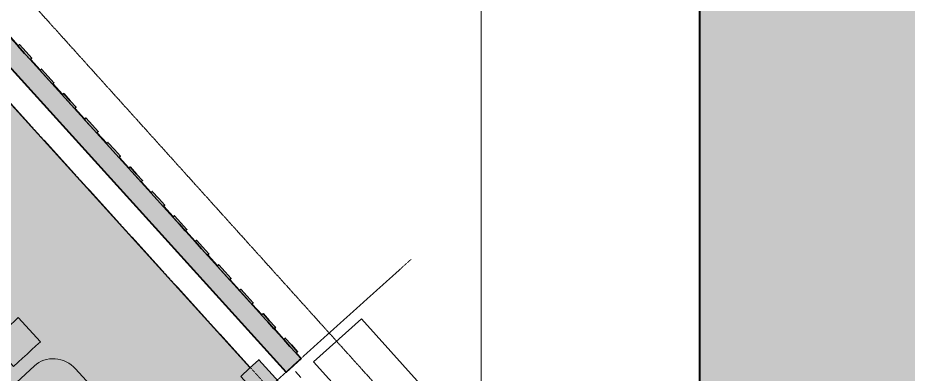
# Model space of a CAD drawing. Header units: millimetres. Extents: x -31757 to 121236, y -27283 to 63658.
# Drawn here: x 71250 to 77765, y 46355 to 48960 of the extents above; entities that cross this region are included whole.
import ezdxf

# ---------------------------------------------------------------- set-up
doc = ezdxf.new("R2010")
doc.units = ezdxf.units.MM
doc.linetypes.add('DASHDOT', pattern=[3.556, 2.54, -0.508, 0, -0.508])
doc.linetypes.add('PHANTOM', pattern=[6.35, 3.175, -0.635, 0.635, -0.635, 0.635, -0.635])
for name, color, linetype, lineweight in [('01_切断（構造・壁）', 7, 'Continuous', 35), ('06_部屋の色', 8, 'Continuous', 0), ('07_切断（建具）', 7, 'Continuous', 18), ('10_見えがかり', 7, 'Continuous', 13), ('11_見えがかり（家具）', 8, 'Continuous', 9), ('20_上部（屋根の外形・梁）', 8, 'PHANTOM', 9), ('30_敷地・外構', 8, 'Continuous', 9), ('40_通り芯', 1, 'DASHDOT', 9)]:
    doc.layers.add(name, color=color, linetype=linetype, lineweight=lineweight)

msp = doc.modelspace()

# ---------------------------------------------------------------- hatches: boundary and pattern name
at = {"layer": '01_切断（構造・壁）'}
for points in [[(70565, 49510.1), (73320.2, 46470.6), (73321.4, 46469.1), (73321.4, 46469.1), (73321.4, 46469.1), (73320.1, 46467.8), (73308.5, 46457.3), (73267.7, 46420.3), (73215.3, 46372.8), (73213.8, 46371.6), (73212.5, 46373), (70457.2, 49412.7), (68151, 51956.8), (66058.9, 54264.9), (65921.6, 54416.4), (65920.4, 54417.8), (65920.4, 54417.8), (65920.4, 54417.8), (65921.7, 54419.1), (65946.3, 54441.4), (65985.6, 54477), (65985.7, 54477.2), (66026.5, 54514.1), (66026.5, 54514.1), (66026.5, 54514.1), (66027.9, 54515.3), (66027.9, 54515.3), (66027.9, 54515.3), (66029.2, 54514), (66769.2, 53697.6), (70454.3, 49632.2), (70540, 49537.6), (70564.8, 49510.3), (70564.8, 49510.3)], [(71310.2, 48710.3), (71352, 48664.3), (71346.8, 48659.6), (71340.8, 48654.2), (71299.1, 48700.2), (71250.2, 48754.2), (71255.3, 48758.8), (71261.3, 48764.3)], [(71472, 48531.8), (71514, 48485.4), (71508.9, 48480.8), (71502.9, 48475.4), (71460.9, 48521.7), (71412.3, 48575.4), (71417.4, 48580.1), (71423.4, 48585.5)], [(71633.8, 48353.3), (71676.1, 48306.6), (71670.9, 48301.9), (71665, 48296.6), (71622.7, 48343.2), (71574.3, 48396.6), (71579.5, 48401.3), (71585.4, 48406.7)], [(71795.7, 48174.8), (71838.2, 48127.8), (71833, 48123.1), (71827.1, 48117.8), (71784.5, 48164.7), (71736.4, 48217.8), (71741.6, 48222.5), (71747.5, 48227.9)], [(71957.5, 47996.3), (72000.3, 47949), (71995, 47944.3), (71989.2, 47939), (71946.3, 47986.2), (71898.5, 48039), (71903.7, 48043.7), (71909.6, 48049)], [(72119.3, 47817.8), (72162.4, 47770.2), (72157.1, 47765.4), (72151.2, 47760.1), (72108.2, 47807.7), (72060.6, 47860.2), (72065.9, 47865), (72071.7, 47870.2)], [(72281.1, 47639.2), (72324.4, 47591.4), (72319.1, 47586.6), (72313.3, 47581.3), (72270, 47629.2), (72222.7, 47681.4), (72228, 47686.2), (72233.8, 47691.4)], [(72442.9, 47460.8), (72486.5, 47412.6), (72481.1, 47407.7), (72475.4, 47402.5), (72431.8, 47450.7), (72384.7, 47502.6), (72390.1, 47507.4), (72395.8, 47512.6)], [(72604.7, 47282.3), (72648.6, 47233.8), (72643.2, 47228.9), (72637.5, 47223.7), (72593.6, 47272.2), (72546.8, 47323.7), (72552.2, 47328.6), (72557.9, 47333.8)], [(72766.5, 47103.8), (72810.7, 47055), (72805.2, 47050.1), (72799.6, 47044.9), (72755.3, 47093.7), (72708.9, 47144.9), (72714.3, 47149.9), (72720, 47155)], [(72928.2, 46925.3), (72972.8, 46876.2), (72967.3, 46871.2), (72961.6, 46866.1), (72917.1, 46915.2), (72871, 46966.1), (72876.4, 46971.1), (72882.1, 46976.2)], [(73090, 46746.8), (73134.8, 46697.4), (73129.3, 46692.4), (73123.7, 46687.3), (73078.9, 46736.7), (73033.1, 46787.3), (73038.5, 46792.3), (73044.2, 46797.4)], [(73251.8, 46568.3), (73296.9, 46518.6), (73291.4, 46513.5), (73285.8, 46508.5), (73240.7, 46558.2), (73195.1, 46608.5), (73200.7, 46613.5), (73206.2, 46618.6)], [(72880.4, 46339), (72945.9, 46398.6), (73013.6, 46460), (73282.6, 46163.9), (73243.9, 46128.8), (73149.3, 46042.9)]]:
    msp.add_hatch(color=7, dxfattribs=at).paths.add_polyline_path(points)
at = {"layer": '06_部屋の色', "true_color": 0xe9dfcf}
msp.add_hatch(color=8, dxfattribs=at).paths.add_polyline_path([(65518, 54580.1), (74066.1, 45167.3), (73035.6, 44217.5), (73059.3, 44191.8), (72028.9, 43242.2), (72005, 43267.7), (68750.7, 46747.5), (68802.2, 46797.3), (68871, 46876.4), (68932.6, 46961.2), (68986.6, 47051.1), (69032.6, 47145.3), (69070.2, 47243.1), (69099, 47343.9), (69119, 47446.8), (69130, 47551.1), (69131.8, 47655.9), (69124.5, 47760.5), (69108.1, 47864), (69082.8, 47965.7), (69048.6, 48064.8), (69006, 48160.6), (68955.2, 48252.3), (68896.6, 48339.2), (68830.6, 48420.7), (68757.8, 48496.1), (68678.6, 48564.8), (68593.8, 48626.5), (68504, 48680.4), (68409.8, 48726.4), (68311.9, 48764), (68211.1, 48792.9), (68108.2, 48812.9), (68004, 48823.8), (67899.1, 48825.7), (67794.6, 48818.3), (67691, 48801.9), (67589.3, 48776.6), (67490.2, 48742.5), (67394.4, 48699.8), (67302.7, 48649), (67215.8, 48590.4), (67134.4, 48524.4), (67110.5, 48501.4), (63320, 52554.5)])
at = {"layer": '06_部屋の色', "true_color": 0x6fa96e}
h = msp.add_hatch(color=8, dxfattribs=at)
h.paths.add_polyline_path([(63901.6, 51933.9), (64015.3, 52040.2), (64244.4, 52253.9), (64474, 52467.2), (64703.8, 52680.2), (64934, 52892.8), (65164.5, 53105), (65395.3, 53316.9), (65626.5, 53528.5), (65857.9, 53739.7), (66089.8, 53950.5), (73081.4, 46251.4), (72861.5, 46051.3), (72641.8, 45851), (72422.5, 45650.2), (72203.5, 45449.2), (71984.8, 45247.8), (71766.4, 45046), (71548.3, 44843.9), (71330.5, 44641.5), (71113, 44438.8), (71005.1, 44337.9), (71005.1, 44337.9), (71005.1, 44337.9), (71005.1, 44337.9), (70895.9, 44235.7), (70679, 44032.3), (70462.5, 43828.5), (70246.3, 43624.4), (70030.4, 43420), (69814.8, 43215.3), (69599.5, 43010.2), (69384.6, 42804.8), (69169.9, 42599), (68955.6, 42393), (61741.6, 49884.2), (61967.4, 50101.3), (62193.6, 50318.2), (62420.2, 50534.6), (62647.1, 50750.8), (62874.3, 50966.6), (63101.8, 51182), (63329.7, 51397.1), (63557.9, 51611.8), (63786.4, 51826.2), (63897.9, 51930.5)])
h.paths.add_polyline_path([(66729.4, 47593), (66736.7, 47488.4), (66753.1, 47384.9), (66778.4, 47283.1), (66812.6, 47184), (66855.2, 47088.3), (66906, 46996.6), (66964.7, 46909.7), (67030.6, 46828.2), (67103.4, 46752.8), (67182.6, 46684), (67267.4, 46622.4), (67357.2, 46568.4), (67451.5, 46522.4), (67549.3, 46484.9), (67650.1, 46456), (67753, 46436), (67857.2, 46425), (67962.1, 46423.2), (68066.6, 46430.5), (68170.2, 46446.9), (68271.9, 46472.3), (68371, 46506.4), (68466.8, 46549), (68558.5, 46599.9), (68645.4, 46658.5), (68726.8, 46724.4), (68747.7, 46744.6), (68751.3, 46748), (68751.3, 46748), (68802.2, 46797.3), (68871, 46876.4), (68932.6, 46961.2), (68986.6, 47051.1), (69032.6, 47145.3), (69070.2, 47243.1), (69099, 47343.9), (69119, 47446.8), (69130, 47551.1), (69131.8, 47655.9), (69124.5, 47760.5), (69108.1, 47864), (69082.8, 47965.7), (69048.6, 48064.8), (69006, 48160.6), (68955.2, 48252.3), (68896.6, 48339.2), (68830.6, 48420.7), (68757.8, 48496.1), (68678.6, 48564.8), (68593.8, 48626.5), (68504, 48680.4), (68409.8, 48726.4), (68311.9, 48764), (68211.1, 48792.9), (68108.2, 48812.9), (68004, 48823.8), (67899.1, 48825.7), (67794.6, 48818.3), (67691, 48801.9), (67589.3, 48776.6), (67490.2, 48742.5), (67394.4, 48699.8), (67302.7, 48649), (67215.8, 48590.4), (67134.4, 48524.4), (67111.1, 48501.9), (67059, 48451.6), (66990.2, 48372.5), (66928.6, 48287.7), (66874.6, 48197.8), (66828.6, 48103.6), (66791.1, 48005.7), (66762.2, 47904.9), (66742.2, 47802), (66731.2, 47697.8)], flags=0)
at = {"layer": '30_敷地・外構'}
msp.add_hatch(color=8, dxfattribs=at).paths.add_polyline_path([(13241.4, 12903.7), (13242.1, 906.9), (600, 907.7), (600, 58800), (83500, 58800), (83500, 902.5), (76239.5, 903), (76242.6, 56905.6), (43236.8, 56910.4)])

# ---------------------------------------------------------------- linework, layer by layer
at = {"layer": '01_切断（構造・壁）'}
for points in [[(70565, 49510.1), (73320.2, 46470.6), (73321.4, 46469.1), (73321.4, 46469.1), (73321.4, 46469.1), (73320.1, 46467.8), (73308.5, 46457.3), (73267.7, 46420.3), (73215.3, 46372.8), (73213.8, 46371.6), (73212.5, 46373), (70457.2, 49412.7)], [(71310.2, 48710.3), (71352, 48664.3), (71346.8, 48659.6), (71340.8, 48654.2), (71299.1, 48700.2), (71250.2, 48754.2), (71255.3, 48758.8), (71261.3, 48764.3), (71310.2, 48710.3)], [(71472, 48531.8), (71514, 48485.4), (71508.9, 48480.8), (71502.9, 48475.4), (71460.9, 48521.7), (71412.3, 48575.4), (71417.4, 48580.1), (71423.4, 48585.5), (71472, 48531.8)], [(71633.8, 48353.3), (71676.1, 48306.6), (71670.9, 48301.9), (71665, 48296.6), (71622.7, 48343.2), (71574.3, 48396.6), (71579.5, 48401.3), (71585.4, 48406.7), (71633.8, 48353.3)], [(71795.7, 48174.8), (71838.2, 48127.8), (71833, 48123.1), (71827.1, 48117.8), (71784.5, 48164.7), (71736.4, 48217.8), (71741.6, 48222.5), (71747.5, 48227.9), (71795.7, 48174.8)], [(71957.5, 47996.3), (72000.3, 47949), (71995, 47944.3), (71989.2, 47939), (71946.3, 47986.2), (71898.5, 48039), (71903.7, 48043.7), (71909.6, 48049), (71957.5, 47996.3)], [(72119.3, 47817.8), (72162.4, 47770.2), (72157.1, 47765.4), (72151.2, 47760.1), (72108.2, 47807.7), (72060.6, 47860.2), (72065.9, 47865), (72071.7, 47870.2), (72119.3, 47817.8)], [(72281.1, 47639.2), (72324.4, 47591.4), (72319.1, 47586.6), (72313.3, 47581.3), (72270, 47629.2), (72222.7, 47681.4), (72228, 47686.2), (72233.8, 47691.4), (72281.1, 47639.2)], [(72442.9, 47460.8), (72486.5, 47412.6), (72481.1, 47407.7), (72475.4, 47402.5), (72431.8, 47450.7), (72384.7, 47502.6), (72390.1, 47507.4), (72395.8, 47512.6), (72442.9, 47460.8)], [(72604.7, 47282.3), (72648.6, 47233.8), (72643.2, 47228.9), (72637.5, 47223.7), (72593.6, 47272.2), (72546.8, 47323.7), (72552.2, 47328.6), (72557.9, 47333.8), (72604.7, 47282.3)], [(72766.5, 47103.8), (72810.7, 47055), (72805.2, 47050.1), (72799.6, 47044.9), (72755.3, 47093.7), (72708.9, 47144.9), (72714.3, 47149.9), (72720, 47155), (72766.5, 47103.8)], [(72928.2, 46925.3), (72972.8, 46876.2), (72967.3, 46871.2), (72961.6, 46866.1), (72917.1, 46915.2), (72871, 46966.1), (72876.4, 46971.1), (72882.1, 46976.2), (72928.2, 46925.3)], [(73090, 46746.8), (73134.8, 46697.4), (73129.3, 46692.4), (73123.7, 46687.3), (73078.9, 46736.7), (73033.1, 46787.3), (73038.5, 46792.3), (73044.2, 46797.4), (73090, 46746.8)], [(73251.8, 46568.3), (73296.9, 46518.6), (73291.4, 46513.5), (73285.8, 46508.5), (73240.7, 46558.2), (73195.1, 46608.5), (73200.7, 46613.5), (73206.2, 46618.6), (73251.8, 46568.3)], [(72880.4, 46339), (72945.9, 46398.6), (73013.6, 46460), (73282.6, 46163.9), (73243.9, 46128.8), (73149.3, 46042.9), (72880.4, 46339)]]:
    msp.add_lwpolyline(points, dxfattribs=at)
at = {"layer": '07_切断（建具）'}
msp.add_lwpolyline([(73320.8, 46330.8), (73280.5, 46375.2)], dxfattribs=at)
at = {"layer": '10_見えがかり'}
for points in [[(75467.1, 56899.7), (76236.6, 56899.6), (76235.9, 44905.6), (75235.9, 44905.6), (75235.9, 44548.1)], [(72947.8, 46403), (65784.7, 54290.8), (65919.8, 54413.3), (73213.6, 46367.3), (73325.7, 46468.9), (73289.4, 46509)], [(71252, 48758.6), (71183.3, 48834.4)], [(71414, 48579.7), (71345.3, 48655.5)], [(71576, 48400.8), (71507.3, 48476.7)], [(71738, 48221.9), (71669.3, 48297.8)], [(71900, 48043.1), (71831.3, 48118.9)], [(72062, 47864.2), (71993.3, 47940)], [(72224, 47685.3), (72155.3, 47761.2)], [(72386, 47506.4), (72317.3, 47582.3)], [(72548, 47327.6), (72479.4, 47403.4)], [(72710.1, 47148.7), (72641.4, 47224.5)], [(72872.1, 46969.8), (72803.4, 47045.7)], [(73034.1, 46790.9), (72965.4, 46866.8)], [(73196.1, 46612.1), (73127.4, 46687.9)]]:
    msp.add_lwpolyline(points, dxfattribs=at)
at = {"layer": '11_見えがかり（家具）'}
for points in [[(71251.8, 46441.9), (71219.2, 46412), (71056.7, 46588.6), (71089.3, 46618.6), (71187.1, 46708.5), (71219.8, 46738.5), (71252.4, 46768.5), (71414.7, 46591.6), (71382.1, 46561.7), (71349.5, 46531.8), (71316.9, 46501.8), (71284.3, 46471.9), (71251.8, 46441.9)], [(73414.1, 46444.9), (73763.4, 46760.1), (74278.5, 46187.8), (73930.6, 45873.8), (73414.1, 46444.9)], [(70841.2, 45927), (71370.6, 46415.4), (71386.4, 46428.4), (71403.4, 46439.8), (71421.6, 46449.3), (71440.7, 46457), (71460.6, 46462.7), (71481, 46466.4), (71501.8, 46468.1), (71522.8, 46467.6), (71543.7, 46465.1), (71564.4, 46460.6), (71584.7, 46454), (71604.3, 46445.6), (71623.1, 46435.2), (71640.9, 46423.2), (71657.6, 46409.4), (71672.9, 46394.2), (71882.4, 46165.8)]]:
    msp.add_lwpolyline(points, dxfattribs=at)
at = {"layer": '20_上部（屋根の外形・梁）'}
msp.add_lwpolyline([(66600.3, 54332.6), (75537.7, 44429.2), (75538.1, 44428.7), (75537.6, 44428.2), (75105.1, 44023.7), (75105, 44023.6), (73057.5, 42142.6), (73057.1, 42142.3), (71040.7, 40228.7)], dxfattribs=at)
at = {"layer": '30_敷地・外構'}
for points in [[(13241.4, 12903.7), (13242.1, 906.9), (600, 907.7), (600, 58800), (83500, 58800), (83500, 902.5), (76239.5, 903), (76242.6, 56905.6), (43236.8, 56910.4), (13241.4, 12903.7)], [(76239.6, 56902.6), (76236.5, 900), (13245.1, 903.9), (13244.4, 12902.8), (43238.4, 56907.4), (76239.6, 56902.6)], [(74639.5, 54902.7), (74639.1, 47902.7), (74638.8, 42902.7), (73638.6, 39502.7)]]:
    msp.add_lwpolyline(points, dxfattribs=at)
at = {"layer": '40_通り芯'}
for points in [[(76312.6, 42701.8), (63270.8, 57063.9)], [(70975.5, 44310.3), (71322.6, 44634.1), (71670.4, 44957.2), (72019, 45279.3), (72368.4, 45600.6), (72718.6, 45921.1), (73069.6, 46240.7), (73421.4, 46559.4), (73774, 46877.2), (74127.3, 47194.2)]]:
    msp.add_lwpolyline(points, dxfattribs=at)

doc.saveas('drawing.dxf')
